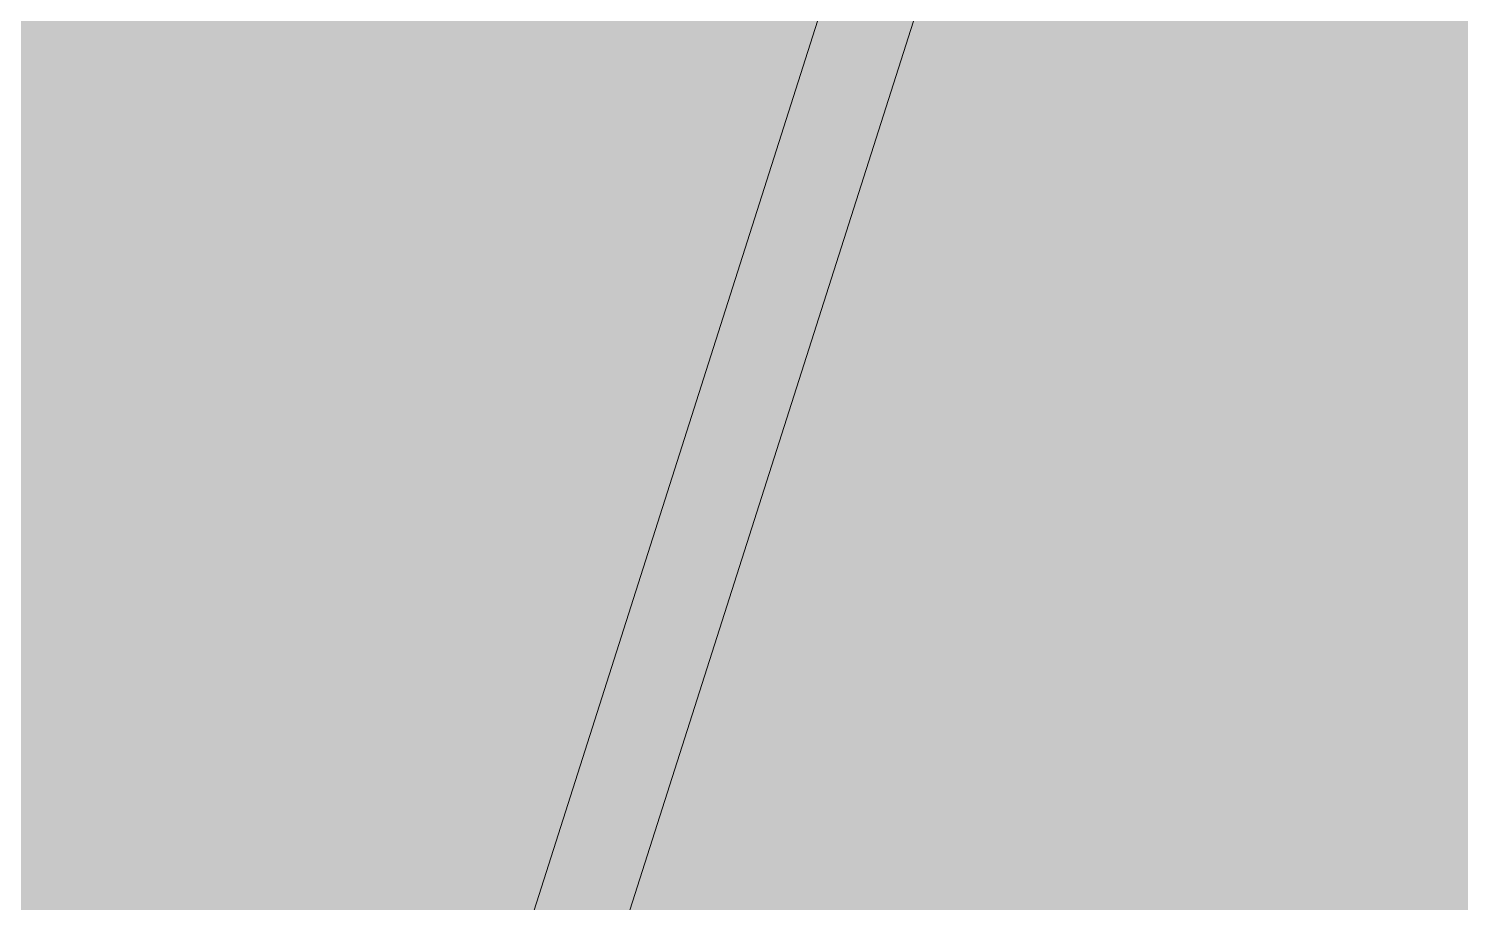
# Model space of a CAD drawing. Header units: inches. Extents: x -26493 to -10162, y -132 to 713.
# Drawn here: x -25594.576 to -25592.579, y 240.591 to 241.81 of the extents above; entities that cross this region are included whole.
import ezdxf

# ---------------------------------------------------------------- set-up
doc = ezdxf.new("R2010")
doc.units = ezdxf.units.IN
doc.header["$MEASUREMENT"] = 0
doc.layers.add('Q-SPCQ', color=91, linetype='Continuous', lineweight=9)
doc.layers.add('S-BEAM', color=12, linetype='Continuous', lineweight=9)

# ---------------------------------------------------------------- blocks, each defined once
blk = doc.blocks.new('Girt_Z - 8_D-V12-Section 13')
at = {"layer": 'S-BEAM'}
h = blk.add_hatch(color=256, dxfattribs=at)
h.paths.add_polyline_path([(-25050.6091, 240.1287), (-24988.0365, 240.1287), (-24988.7765, 242.449), (-25099.3902, 242.449), (-25099.3902, 240.1287)], flags=0)
h.paths.add_polyline_path([(-25966.3902, 240.1287), (-25883.4929, 240.1287), (-25884.7016, 242.449), (-25966.3902, 242.449)], flags=0)
h.paths.add_polyline_path([(-24984.7652, 240.1287), (-24959.919, 240.1287), (-24959.919, 242.449), (-24985.5052, 242.449)], flags=0)
h.paths.add_polyline_path([(-25117.3902, 240.1287), (-25117.3902, 242.449), (-25388.3902, 242.449), (-25388.3902, 240.1287), (-25119.7258, 240.1287)], flags=0)
h.paths.add_polyline_path([(-24953.294, 240.1287), (-24928.4478, 240.1287), (-24927.7078, 242.449), (-24953.294, 242.449)], flags=0)
h.paths.add_polyline_path([(-25881.3788, 240.1287), (-25822.3277, 240.1287), (-25822.3685, 242.449), (-25882.5875, 242.449)], flags=0)
h.paths.add_polyline_path([(-25406.3902, 240.1287), (-25406.3902, 242.449), (-25590.004, 242.449), (-25590.7439, 240.1287), (-25465.3091, 240.1287)], flags=0)
h.paths.add_polyline_path([(-24925.1765, 240.1287), (-24857.9728, 240.1287), (-24861.0431, 242.449), (-24924.4366, 242.449)], flags=0)
h.paths.add_polyline_path([(-25815.7027, 240.1287), (-25782.6157, 240.1287), (-25784.3034, 242.449), (-25815.7027, 242.449)], flags=0)
h.paths.add_polyline_path([(-24857.5581, 240.1287), (-24828.3902, 240.1287), (-24828.3902, 242.449), (-24860.6284, 242.449)], flags=0)
h.paths.add_polyline_path([(-25594.0152, 240.1287), (-25593.2752, 242.449), (-25618.8614, 242.449), (-25618.8614, 240.1287), (-25603.5425, 240.1287)], flags=0)
h.paths.add_polyline_path([(-24810.3902, 240.1287), (-24796.5512, 240.1287), (-24794.8635, 242.449), (-24810.3902, 242.449)], flags=0)
h.paths.add_polyline_path([(-24428.5591, 240.1287), (-24250.3902, 240.1287), (-24250.3902, 242.449), (-24521.3902, 242.449), (-24521.3902, 240.1287), (-24497.6758, 240.1287)], flags=0)
h.paths.add_polyline_path([(-24539.3902, 240.1287), (-24539.3902, 242.449), (-24694.0788, 242.449), (-24695.2875, 240.1287), (-24566.7925, 240.1287)], flags=0)
h.paths.add_polyline_path([(-25782.2292, 240.1287), (-25721.2223, 240.1287), (-25718.152, 242.449), (-25783.917, 242.449)], flags=0)
h.paths.add_polyline_path([(-24697.4017, 240.1287), (-24696.193, 242.449), (-24756.412, 242.449), (-24756.4527, 240.1287), (-24705.0258, 240.1287)], flags=0)
h.paths.add_polyline_path([(-25720.8077, 240.1287), (-25695.3902, 240.1287), (-25695.3902, 242.449), (-25717.7374, 242.449)], flags=0)
h.paths.add_polyline_path([(-25677.3902, 240.1287), (-25653.6039, 240.1287), (-25654.3439, 242.449), (-25677.3902, 242.449)], flags=0)
h.paths.add_polyline_path([(-24763.0777, 240.1287), (-24763.0777, 242.449), (-24794.477, 242.449), (-24796.1648, 240.1287), (-24765.5029, 240.1287)], flags=0)
h.paths.add_polyline_path([(-25650.3326, 240.1287), (-25625.4864, 240.1287), (-25625.4864, 242.449), (-25651.0726, 242.449)], flags=0)
h.paths.add_polyline_path([(-24232.3902, 240.1287), (-23961.3902, 240.1287), (-23961.3902, 242.449), (-24232.3902, 242.449)], flags=0)
h.paths.add_polyline_path([(-23943.3902, 240.1287), (-23672.3902, 240.1287), (-23672.3902, 242.449), (-23943.3902, 242.449)], flags=0)
h.paths.add_polyline_path([(-23654.3902, 240.1287), (-23383.3902, 240.1287), (-23383.3902, 242.449), (-23654.3902, 242.449)], flags=0)
h.paths.add_polyline_path([(-23365.3902, 240.1287), (-23094.3902, 240.1287), (-23094.3902, 242.449), (-23365.3902, 242.449)], flags=0)
h.paths.add_polyline_path([(-23076.3902, 240.1287), (-22801.2555, 240.1287), (-22801.2555, 242.449), (-23076.3902, 242.449)], flags=0)
blk = doc.blocks.new('Basketball_Backstop-Performance_Sports_Systems-3103-Ceiling_Hung - 27_-0_ to 27_-11 7_8_-652462-Section 13')
at = {"layer": 'Q-SPCQ'}
h = blk.add_hatch(color=256, dxfattribs=at)
h.paths.add_polyline_path([(-25618.958, 157.5625), (-25617.0753, 157.5625), (-25616.2382, 160.1875), (-25618.958, 160.1875)], flags=0)
h.paths.add_polyline_path([(-25614.9226, 164.3125), (-25577.7359, 280.9176), (-25579.1587, 281.375), (-25580.7275, 281.375), (-25618.0601, 164.3125)], flags=0)
blk.add_hatch(color=256, dxfattribs=at).paths.add_polyline_path([(-25618.1939, 164.3125), (-25618.0601, 164.3125), (-25580.7275, 281.375), (-25580.8613, 281.375), (-25617.815, 165.5006)], flags=0)
for p, q in [((-25580.8613, 281.375), (-25618.1939, 164.3125)), ((-25618.0601, 164.3125), (-25580.7275, 281.375))]:
    blk.add_line(p, q, dxfattribs=at)

msp = doc.modelspace()

# ---------------------------------------------------------------- block references
at = {"layer": 'Q-SPCQ'}
msp.add_blockref('Basketball_Backstop-Performance_Sports_Systems-3103-Ceiling_Hung - 27_-0_ to 27_-11 7_8_-652462-Section 13', (0, 0), dxfattribs=at)
at = {"layer": 'S-BEAM'}
msp.add_blockref('Girt_Z - 8_D-V12-Section 13', (0, 0), dxfattribs=at)

doc.saveas('drawing.dxf')
